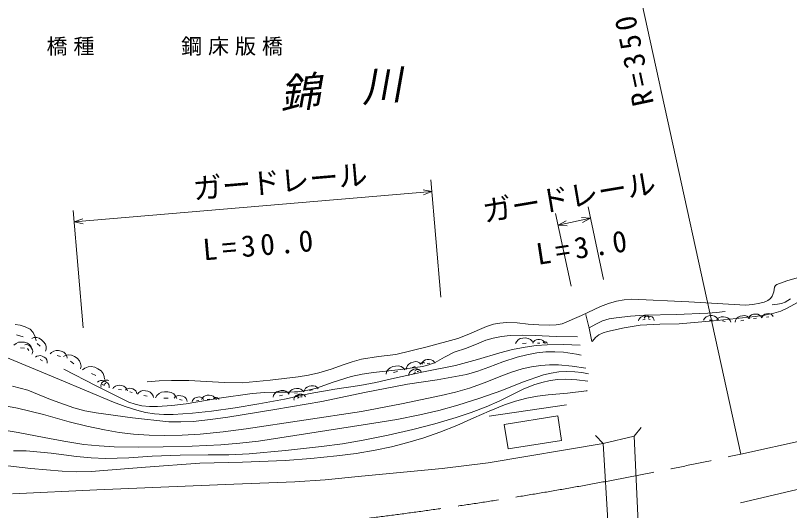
# Model space of a CAD drawing. Units: millimetres, scale not verified. Extents: x 40000 to 680000, y 20000 to 380000.
# Drawn here: x 138367 to 204654, y 277997 to 320422 of the extents above; entities that cross this region are included whole.
import ezdxf
from ezdxf.enums import TextEntityAlignment as Align

# ---------------------------------------------------------------- set-up
doc = ezdxf.new("R2010")
doc.units = ezdxf.units.MM
doc.header["$LTSCALE"] = 1000
doc.linetypes.add('CHAIN', pattern=[18.5, 12, -1.5, 3.5, -1.5])
doc.layers.add('S-BGD', color=7, linetype='Continuous', lineweight=13)
doc.styles.add('ＭＳ ゴシック', font='')
doc.styles.get('ＭＳ ゴシック').set_extended_font_data('MS Gothic')

msp = doc.modelspace()

# ---------------------------------------------------------------- linework, layer by layer
at = {"layer": 'S-BGD'}
for p, q in [((200498, 282836), (192006, 321518)), ((173948, 306334), (174806, 296278)), ((143402, 302724), (174033, 305337)), ((173268, 305488), (174033, 305337)), ((174033, 305337), (173304, 305061)), ((144175, 293665), (143317, 303720)), ((187412, 304033), (188736, 297808)), ((143402, 302724), (144131, 303001)), ((185946, 297214), (184622, 303440)), ((184830, 302461), (187620, 303055)), ((186841, 303110), (187620, 303055)), ((187620, 303055), (186931, 302690)), ((144167, 302573), (143402, 302724)), ((184830, 302461), (185519, 302827)), ((185608, 302407), (184830, 302461)), ((204432, 297686), (203572, 297373)), ((205305, 297940), (204432, 297686)), ((203377, 297147), (203303, 296751)), ((203453, 297282), (203377, 297147)), ((203572, 297373), (203453, 297282)), ((203169, 296374), (203014, 296171)), ((203303, 296751), (203169, 296374)), ((189156, 295739), (188474, 295476)), ((189848, 295941), (189156, 295739)), ((190493, 296061), (189848, 295941)), ((191138, 296120), (190493, 296061)), ((196020, 295894), (191138, 296120)), ((200895, 295607), (196020, 295894)), ((201503, 295653), (200895, 295607)), ((202109, 295761), (201503, 295653)), ((202479, 295858), (202109, 295761)), ((202810, 296006), (202479, 295858)), ((203014, 296171), (202810, 296006)), ((203406, 295650), (203174, 295635)), ((203626, 295673), (203406, 295650)), ((203965, 295741), (203626, 295673)), ((204277, 295864), (203965, 295741)), ((204729, 296146), (204277, 295864)), ((205335, 295818), (204464, 295330)), ((188474, 295476), (186841, 294712)), ((198404, 294971), (199147, 295052)), ((203901, 295088), (203318, 294902)), ((204464, 295330), (203901, 295088)), ((186841, 294712), (185178, 294003)), ((187206, 294782), (187201, 294801)), ((187211, 294762), (187206, 294782)), ((187501, 293627), (187211, 294762)), ((188647, 294244), (189220, 294411)), ((189220, 294411), (189821, 294523)), ((189821, 294523), (191028, 294659)), ((191028, 294659), (192244, 294736)), ((191735, 294251), (191756, 294362)), ((191756, 294362), (191830, 294483)), ((191830, 294483), (191916, 294570)), ((191916, 294570), (192043, 294630)), ((192043, 294630), (192180, 294668)), ((192281, 294402), (192099, 294352)), ((192180, 294668), (192329, 294685)), ((192197, 294494), (192264, 294576)), ((192244, 294736), (194947, 294787)), ((192264, 294576), (192379, 294642)), ((192329, 294685), (192455, 294654)), ((192379, 294642), (192489, 294675)), ((192455, 294654), (192567, 294587)), ((192489, 294675), (192620, 294666)), ((192712, 294373), (192540, 294413)), ((192567, 294587), (192644, 294503)), ((192620, 294666), (192749, 294636)), ((192749, 294636), (192879, 294583)), ((192879, 294583), (192969, 294501)), ((192969, 294501), (193030, 294396)), ((193030, 294396), (193056, 294292)), ((194947, 294787), (197660, 294899)), ((197301, 294319), (197368, 294455)), ((197368, 294455), (197507, 294584)), ((197507, 294584), (197649, 294666)), ((197649, 294666), (197835, 294698)), ((197660, 294899), (198404, 294971)), ((198059, 294319), (197806, 294319)), ((197835, 294698), (198024, 294698)), ((198024, 294698), (198223, 294666)), ((198223, 294666), (198374, 294581)), ((198374, 294581), (198494, 294455)), ((198416, 294331), (198501, 294451)), ((201718, 294613), (198449, 294274)), ((198494, 294455), (198564, 294319)), ((198501, 294451), (198655, 294553)), ((198655, 294553), (198805, 294609)), ((198805, 294609), (198988, 294609)), ((198988, 294609), (199170, 294579)), ((199170, 294579), (199356, 294517)), ((199356, 294517), (199488, 294411)), ((199488, 294411), (199583, 294270)), ((200019, 294293), (200127, 294456)), ((200127, 294456), (200250, 294572)), ((200250, 294572), (200428, 294648)), ((200428, 294648), (200618, 294694)), ((200743, 294323), (200491, 294263)), ((200618, 294694), (200824, 294710)), ((200824, 294710), (200996, 294661)), ((200996, 294661), (201146, 294564)), ((201116, 294423), (201166, 294553)), ((201146, 294564), (201248, 294445)), ((201166, 294553), (201284, 294684)), ((201284, 294684), (201408, 294770)), ((201408, 294770), (201576, 294814)), ((201576, 294814), (201751, 294829)), ((201813, 294484), (201581, 294464)), ((202533, 294730), (201718, 294613)), ((201751, 294829), (201936, 294816)), ((201936, 294816), (202082, 294750)), ((202082, 294750), (202203, 294644)), ((202203, 294644), (202277, 294524)), ((202294, 294526), (202333, 294634)), ((202333, 294634), (202428, 294744)), ((202428, 294744), (202530, 294817)), ((202530, 294817), (202669, 294856)), ((203318, 294902), (202533, 294730)), ((202669, 294856), (202813, 294871)), ((202869, 294586), (202677, 294566)), ((202813, 294871), (202966, 294863)), ((202966, 294863), (203088, 294811)), ((203088, 294811), (203190, 294724)), ((203190, 294724), (203253, 294627)), ((138349, 293927), (138780, 293870)), ((138780, 293870), (139197, 293741)), ((139197, 293741), (139613, 293537)), ((178707, 293769), (178105, 293518)), ((179315, 293958), (178707, 293769)), ((179860, 294057), (179315, 293958)), ((180417, 294098), (179860, 294057)), ((181344, 294070), (180417, 294098)), ((182271, 293980), (181344, 294070)), ((183197, 293897), (182271, 293980)), ((184123, 293874), (183197, 293897)), ((184660, 293910), (184123, 293874)), ((185178, 294003), (184660, 293910)), ((187494, 293656), (188060, 293979)), ((188060, 293979), (188647, 294244)), ((191877, 293887), (190482, 293646)), ((193550, 293974), (191877, 293887)), ((195217, 294000), (193550, 293974)), ((198449, 294274), (195217, 294000)), ((199143, 294210), (198901, 294250)), ((199583, 294270), (199628, 294129)), ((199986, 294142), (200019, 294293)), ((139016, 292884), (138460, 293056)), ((139613, 293537), (139888, 293246)), ((139888, 293246), (140066, 292887)), ((177189, 293105), (176250, 292748)), ((178105, 293518), (177189, 293105)), ((179995, 292915), (180734, 292994)), ((180734, 292994), (181795, 293029)), ((181795, 293029), (182862, 293003)), ((182862, 293003), (184675, 292920)), ((187733, 292475), (187501, 293627)), ((188338, 293056), (188041, 292818)), ((188683, 293223), (188338, 293056)), ((189060, 293338), (188683, 293223)), ((190482, 293646), (189060, 293338)), ((138435, 292325), (138632, 292416)), ((138632, 292416), (138882, 292436)), ((138882, 292436), (139132, 292413)), ((139132, 292413), (139390, 292347)), ((139390, 292347), (139580, 292217)), ((139770, 292751), (139951, 292817)), ((139951, 292817), (140192, 292814)), ((140066, 292887), (140127, 292541)), ((140192, 292814), (140395, 292764)), ((140395, 292764), (140594, 292630)), ((140594, 292630), (140769, 292463)), ((140769, 292463), (140924, 292259)), ((176250, 292748), (173612, 292031)), ((176989, 291920), (178036, 292346)), ((178036, 292346), (178646, 292590)), ((178646, 292590), (179276, 292777)), ((179276, 292777), (179995, 292915)), ((181191, 292299), (181265, 292465)), ((181265, 292465), (181426, 292626)), ((181426, 292626), (181593, 292730)), ((181593, 292730), (181816, 292775)), ((182100, 292330), (181797, 292320)), ((181816, 292775), (182043, 292783)), ((182043, 292783), (182283, 292753)), ((182283, 292753), (182468, 292657)), ((182468, 292657), (182617, 292510)), ((182617, 292510), (182706, 292350)), ((182676, 292349), (182729, 292458)), ((182729, 292458), (182840, 292562)), ((182840, 292562), (182953, 292627)), ((182953, 292627), (183102, 292652)), ((183282, 292349), (183080, 292349)), ((183102, 292652), (183254, 292652)), ((183254, 292652), (183413, 292627)), ((183413, 292627), (183534, 292559)), ((183534, 292559), (183630, 292458)), ((183558, 292358), (183582, 292394)), ((183582, 292394), (183626, 292425)), ((183626, 292425), (183669, 292442)), ((183630, 292458), (183685, 292349)), ((183669, 292442), (183723, 292443)), ((183770, 292328), (183700, 292338)), ((183723, 292443), (183776, 292436)), ((183776, 292436), (183830, 292419)), ((183830, 292419), (183869, 292389)), ((183869, 292389), (183898, 292349)), ((183898, 292349), (183912, 292308)), ((184675, 292920), (186489, 292875)), ((187753, 292498), (187733, 292475)), ((187772, 292521), (187753, 292498)), ((188041, 292818), (187772, 292521)), ((138236, 292171), (138435, 292325)), ((139132, 291909), (138799, 291939)), ((139160, 292204), (139279, 292227)), ((139279, 292227), (139428, 292200)), ((139524, 291720), (139403, 291881)), ((139428, 292200), (139549, 292149)), ((139549, 292149), (139659, 292045)), ((139580, 292217), (139723, 292036)), ((139659, 292045), (139749, 291924)), ((139723, 292036), (139799, 291848)), ((139749, 291924), (139825, 291781)), ((139825, 291781), (139843, 291643)), ((140467, 292084), (140235, 292306)), ((140924, 292259), (140988, 292047)), ((140987, 291826), (140932, 291640)), ((140988, 292047), (140987, 291826)), ((141653, 291664), (141840, 291719)), ((141840, 291719), (142063, 291703)), ((142063, 291703), (142282, 291650)), ((173612, 292031), (170954, 291371)), ((175931, 291555), (176989, 291920)), ((180927, 291784), (179842, 291502)), ((182026, 292006), (180927, 291784)), ((182957, 292137), (182026, 292006)), ((183892, 292207), (182957, 292137)), ((185310, 292217), (183892, 292207)), ((186721, 292168), (185310, 292217)), ((142137, 289237), (137530, 291148)), ((139820, 291506), (139766, 291396)), ((139843, 291643), (139820, 291506)), ((140084, 291132), (140191, 291214)), ((140191, 291214), (140354, 291262)), ((140354, 291262), (140500, 291270)), ((140500, 291270), (140662, 291221)), ((140662, 291221), (140813, 291145)), ((140813, 291145), (140960, 291041)), ((140960, 291041), (141047, 290912)), ((141342, 291415), (141456, 291553)), ((141456, 291553), (141653, 291664)), ((142216, 291203), (141924, 291274)), ((142282, 291650), (142503, 291558)), ((142483, 291208), (142674, 291309)), ((142503, 291558), (142653, 291417)), ((142653, 291417), (142757, 291238)), ((142674, 291309), (142944, 291343)), ((142757, 291238), (142799, 291062)), ((142944, 291343), (143177, 291319)), ((143177, 291319), (143420, 291199)), ((143420, 291199), (143640, 291040)), ((143640, 291040), (143844, 290836)), ((169466, 291193), (167988, 290955)), ((170954, 291371), (169466, 291193)), ((174303, 290685), (175103, 291147)), ((175103, 291147), (175931, 291555)), ((179842, 291502), (177947, 290940)), ((180105, 290734), (181320, 291129)), ((181320, 291129), (182161, 291344)), ((182161, 291344), (183019, 291501)), ((183019, 291501), (183788, 291583)), ((183788, 291583), (184569, 291606)), ((184569, 291606), (185298, 291566)), ((185298, 291566), (186028, 291466)), ((186028, 291466), (186421, 291394)), ((186421, 291394), (186823, 291316)), ((140690, 290829), (140488, 290930)), ((141047, 290912), (141092, 290763)), ((141092, 290763), (141093, 290627)), ((143362, 290571), (143069, 290783)), ((143844, 290836), (143948, 290610)), ((143981, 290363), (143947, 290147)), ((143948, 290610), (143981, 290363)), ((144591, 290311), (144854, 290342)), ((144854, 290342), (145150, 290269)), ((166421, 290492), (165399, 290115)), ((167197, 290753), (166421, 290492)), ((167988, 290955), (167197, 290753)), ((170676, 290328), (170919, 290381)), ((170919, 290381), (171182, 290396)), ((171120, 290049), (173233, 290341)), ((171182, 290396), (171400, 290330)), ((171845, 290239), (171938, 290419)), ((171938, 290419), (172050, 290552)), ((172050, 290552), (172225, 290651)), ((172225, 290651), (172414, 290719)), ((172585, 290352), (172333, 290262)), ((172414, 290719), (172625, 290759)), ((172625, 290759), (172807, 290728)), ((172807, 290728), (172972, 290645)), ((172972, 290645), (173090, 290534)), ((173033, 290516), (173041, 290559)), ((173041, 290559), (173069, 290606)), ((173069, 290606), (173102, 290641)), ((173102, 290641), (173152, 290664)), ((173152, 290664), (173205, 290680)), ((173245, 290576), (173174, 290556)), ((173180, 290583), (173233, 290705)), ((173205, 290680), (173263, 290687)), ((173233, 290705), (173350, 290824)), ((173233, 290341), (173775, 290483)), ((173263, 290687), (173312, 290675)), ((176037, 290437), (173303, 289894)), ((173312, 290675), (173356, 290649)), ((173350, 290824), (173472, 290902)), ((173356, 290649), (173386, 290617)), ((173472, 290902), (173634, 290938)), ((173847, 290613), (173624, 290603)), ((173634, 290938), (173801, 290945)), ((173775, 290483), (174303, 290685)), ((173801, 290945), (173977, 290925)), ((173977, 290925), (174114, 290856)), ((174114, 290856), (174224, 290750)), ((174224, 290750), (174291, 290633)), ((177947, 290940), (176037, 290437)), ((178916, 290285), (180105, 290734)), ((183347, 290432), (182554, 290313)), ((184105, 290485), (183347, 290432)), ((184863, 290478), (184105, 290485)), ((186035, 290373), (184863, 290478)), ((187206, 290209), (186035, 290373)), ((142515, 290111), (145279, 288669)), ((144118, 290050), (144303, 290209)), ((144303, 290209), (144591, 290311)), ((145239, 289565), (144865, 289727)), ((145150, 290269), (145430, 290148)), ((145430, 290148), (145704, 289974)), ((145704, 289974), (145874, 289751)), ((145874, 289751), (145971, 289487)), ((164350, 289793), (163466, 289596)), ((165399, 290115), (164350, 289793)), ((167119, 289493), (168060, 289685)), ((168060, 289685), (169022, 289820)), ((169022, 289820), (171120, 290049)), ((170100, 289694), (170146, 289886)), ((170146, 289886), (170288, 290091)), ((170288, 290091), (170447, 290236)), ((170447, 290236), (170676, 290328)), ((173303, 289894), (170570, 289291)), ((171069, 289906), (170746, 289835)), ((171400, 290330), (171589, 290202)), ((171589, 290202), (171716, 290047)), ((171828, 290080), (171845, 290239)), ((172060, 289558), (172062, 289685)), ((172062, 289685), (172120, 289833)), ((172120, 289833), (172199, 289947)), ((172199, 289947), (172329, 290038)), ((172329, 290038), (172473, 290106)), ((172636, 289830), (172444, 289740)), ((172473, 290106), (172635, 290153)), ((172553, 289929), (172587, 289986)), ((172587, 289986), (172653, 290038)), ((172635, 290153), (172781, 290143)), ((172653, 290038), (172719, 290068)), ((172719, 290068), (172802, 290075)), ((172886, 289899), (172775, 289909)), ((172781, 290143), (172918, 290090)), ((172802, 290075), (172886, 290067)), ((172886, 290067), (172972, 290045)), ((172918, 290090), (173019, 290012)), ((172972, 290045), (173035, 290002)), ((173035, 290002), (173083, 289941)), ((173083, 289941), (173108, 289879)), ((176987, 289652), (177959, 289939)), ((177959, 289939), (178916, 290285)), ((180844, 289848), (179939, 289504)), ((181771, 290136), (180844, 289848)), ((182554, 290313), (181771, 290136)), ((183587, 289620), (184235, 289775)), ((184235, 289775), (184906, 289874)), ((184906, 289874), (185587, 289909)), ((185587, 289909), (186269, 289883)), ((186269, 289883), (186863, 289815)), ((186863, 289815), (187450, 289721)), ((146762, 287295), (142137, 289237)), ((145386, 289011), (145493, 289093)), ((145493, 289093), (145656, 289141)), ((145656, 289141), (145802, 289150)), ((145802, 289150), (145964, 289100)), ((145824, 289005), (145922, 289088)), ((145922, 289088), (146040, 289159)), ((145964, 289100), (146115, 289025)), ((145971, 289487), (145986, 289242)), ((146040, 289159), (146156, 289182)), ((146115, 289025), (146262, 288920)), ((146156, 289182), (146274, 289169)), ((146274, 289169), (146370, 289129)), ((150683, 289106), (149631, 289020)), ((151738, 289153), (150683, 289106)), ((153225, 289138), (151738, 289153)), ((154714, 289063), (153225, 289138)), ((156254, 288976), (154714, 289063)), ((160178, 289175), (157781, 288950)), ((162569, 289459), (160178, 289175)), ((163466, 289596), (162569, 289459)), ((165576, 289008), (167119, 289493)), ((170570, 289291), (169218, 288977)), ((171936, 288821), (174469, 289207)), ((174469, 289207), (176987, 289652)), ((179939, 289504), (178599, 288958)), ((181794, 288986), (183587, 289620)), ((184143, 289132), (183437, 288974)), ((184808, 289221), (184143, 289132)), ((185466, 289248), (184808, 289221)), ((186431, 289194), (185466, 289248)), ((187396, 289079), (186431, 289194)), ((138103, 288667), (139412, 288312)), ((145279, 288669), (148085, 287274)), ((145688, 288673), (145703, 288801)), ((145713, 288573), (145688, 288673)), ((145703, 288801), (145741, 288907)), ((145741, 288907), (145824, 289005)), ((145992, 288708), (145790, 288809)), ((146107, 288907), (145976, 288795)), ((146262, 288920), (146349, 288791)), ((146349, 288791), (146394, 288642)), ((146394, 288642), (146396, 288506)), ((146691, 288417), (146773, 288545)), ((146773, 288545), (146928, 288658)), ((146928, 288658), (147080, 288723)), ((147080, 288723), (147270, 288732)), ((147448, 288326), (147196, 288357)), ((147270, 288732), (147459, 288709)), ((147459, 288709), (147654, 288654)), ((147654, 288654), (147795, 288550)), ((147789, 288301), (147872, 288388)), ((147795, 288550), (147900, 288410)), ((147872, 288388), (148009, 288453)), ((147900, 288410), (147953, 288266)), ((148009, 288453), (148137, 288482)), ((148137, 288482), (148286, 288461)), ((148286, 288461), (148430, 288415)), ((148430, 288415), (148573, 288344)), ((157781, 288950), (156254, 288976)), ((161931, 288265), (162060, 288370)), ((162060, 288370), (162241, 288432)), ((162241, 288432), (162430, 288462)), ((162430, 288462), (162634, 288462)), ((162634, 288462), (162799, 288401)), ((162799, 288401), (162939, 288294)), ((163108, 288321), (163216, 288473)), ((163216, 288473), (163336, 288580)), ((163336, 288580), (163508, 288647)), ((163395, 288301), (164061, 288468)), ((163508, 288647), (163690, 288685)), ((165719, 288404), (163596, 288025)), ((163690, 288685), (163887, 288695)), ((163887, 288695), (164050, 288643)), ((164050, 288643), (164190, 288546)), ((164061, 288468), (165576, 289008)), ((164190, 288546), (164284, 288430)), ((167854, 288722), (165719, 288404)), ((169218, 288977), (167854, 288722)), ((168261, 288108), (171936, 288821)), ((177240, 288469), (176038, 288137)), ((178599, 288958), (177240, 288469)), ((180021, 288293), (181794, 288986)), ((181858, 288392), (180996, 287972)), ((182746, 288758), (181858, 288392)), ((183437, 288974), (182746, 288758)), ((139412, 288312), (141379, 287520)), ((148365, 288119), (148173, 288180)), ((148573, 288344), (148668, 288243)), ((148668, 288243), (148729, 288118)), ((148729, 288118), (148749, 287998)), ((148825, 287978), (148929, 288108)), ((148929, 288108), (149110, 288215)), ((149110, 288215), (149283, 288269)), ((149283, 288269), (149492, 288259)), ((149643, 287796), (149370, 287856)), ((149492, 288259), (149696, 288213)), ((149696, 288213), (149903, 288131)), ((149903, 288131), (150047, 288003)), ((150047, 288003), (150146, 287838)), ((150146, 287838), (150188, 287675)), ((150358, 287654), (150459, 287846)), ((150459, 287846), (150664, 288027)), ((150664, 288027), (150872, 288140)), ((150872, 288140), (151142, 288178)), ((151142, 288178), (151414, 288170)), ((151414, 288170), (151699, 288117)), ((151699, 288117), (151914, 287988)), ((151914, 287988), (152082, 287801)), ((151964, 287634), (152055, 287738)), ((152055, 287738), (152209, 287819)), ((152082, 287801), (152176, 287603)), ((152209, 287819), (152353, 287857)), ((152353, 287857), (152525, 287840)), ((152525, 287840), (152691, 287794)), ((152691, 287794), (152859, 287719)), ((152859, 287719), (152972, 287607)), ((153706, 287639), (153842, 287692)), ((153842, 287692), (153986, 287723)), ((153986, 287723), (154142, 287730)), ((154142, 287730), (154271, 287690)), ((154271, 287690), (154383, 287613)), ((154366, 287630), (154489, 287755)), ((154489, 287755), (154616, 287836)), ((154616, 287836), (154786, 287872)), ((154786, 287872), (154960, 287880)), ((154960, 287880), (155145, 287859)), ((155145, 287859), (155287, 287787)), ((155287, 287787), (155403, 287675)), ((155805, 287614), (158643, 288038)), ((158643, 288038), (159728, 288115)), ((159728, 288115), (160816, 288130)), ((160426, 287719), (160471, 287879)), ((160471, 287879), (160595, 288046)), ((160595, 288046), (160732, 288163)), ((160732, 288163), (160927, 288234)), ((160816, 288130), (161773, 288132)), ((160927, 288234), (161131, 288272)), ((161244, 287870), (160972, 287820)), ((161131, 288272), (161352, 288278)), ((161352, 288278), (161533, 288216)), ((163596, 288025), (161412, 287548)), ((161533, 288216), (161688, 288104)), ((161688, 288104), (161790, 287971)), ((161768, 287968), (161813, 288114)), ((161773, 288132), (162727, 288195)), ((161813, 288114), (161931, 288265)), ((162254, 287683), (162307, 287774)), ((162526, 288089), (162273, 288048)), ((162307, 287774), (162401, 287852)), ((162401, 287852), (162507, 287912)), ((162484, 287754), (162522, 287830)), ((162507, 287912), (162629, 287958)), ((162648, 287711), (162507, 287630)), ((162522, 287830), (162599, 287903)), ((162599, 287903), (162679, 287949)), ((162629, 287958), (162741, 287959)), ((162679, 287949), (162783, 287966)), ((162727, 288195), (163395, 288301)), ((162741, 287959), (162849, 287927)), ((162909, 287754), (162767, 287754)), ((162783, 287966), (162889, 287966)), ((162849, 287927), (162931, 287873)), ((162889, 287966), (163000, 287949)), ((162939, 288294), (163031, 288170)), ((163000, 287949), (163085, 287901)), ((163072, 288177), (163108, 288321)), ((163085, 287901), (163152, 287830)), ((163152, 287830), (163191, 287754)), ((163799, 288329), (163557, 288278)), ((164604, 287336), (168261, 288108)), ((174820, 287863), (171415, 287150)), ((176038, 288137), (174820, 287863)), ((178146, 287628), (180021, 288293)), ((180996, 287972), (179848, 287408)), ((182164, 287617), (183076, 287797)), ((183076, 287797), (183997, 287917)), ((183997, 287917), (185641, 288060)), ((185641, 288060), (187268, 288261)), ((187268, 288261), (187298, 288266)), ((187298, 288266), (187327, 288270)), ((141379, 287520), (143361, 286789)), ((147749, 286914), (146762, 287295)), ((148085, 287274), (148624, 287099)), ((148624, 287099), (149176, 286982)), ((151449, 287623), (151086, 287633)), ((151753, 286989), (152975, 287130)), ((152631, 287453), (152409, 287513)), ((152972, 287607), (153047, 287468)), ((152975, 287130), (155805, 287614)), ((153047, 287468), (153075, 287332)), ((153498, 287319), (153526, 287433)), ((153526, 287433), (153611, 287553)), ((153611, 287553), (153706, 287639)), ((154073, 287440), (153881, 287400)), ((154311, 287503), (154366, 287630)), ((154383, 287613), (154457, 287521)), ((155008, 287533), (154775, 287523)), ((155334, 287558), (155363, 287604)), ((155363, 287604), (155418, 287645)), ((155403, 287675), (155472, 287553)), ((155418, 287645), (155472, 287669)), ((155472, 287669), (155541, 287673)), ((155606, 287528), (155515, 287538)), ((155541, 287673), (155609, 287665)), ((155609, 287665), (155679, 287646)), ((155679, 287646), (155730, 287609)), ((155730, 287609), (155769, 287559)), ((155769, 287559), (155788, 287507)), ((159214, 287129), (157182, 286790)), ((161412, 287548), (159214, 287129)), ((160590, 286641), (164604, 287336)), ((162218, 287566), (162254, 287683)), ((162224, 287469), (162218, 287566)), ((171415, 287150), (168001, 286497)), ((176243, 287017), (178146, 287628)), ((179848, 287408), (178667, 286894)), ((178925, 286523), (180254, 287049)), ((178939, 286073), (185561, 287043)), ((180254, 287049), (181196, 287361)), ((181196, 287361), (182164, 287617)), ((138531, 286773), (137442, 286964)), ((140760, 286216), (138531, 286773)), ((143361, 286789), (144313, 286544)), ((144313, 286544), (145281, 286357)), ((148747, 286592), (147749, 286914)), ((149508, 286405), (148747, 286592)), ((149176, 286982), (149840, 286915)), ((150278, 286278), (149508, 286405)), ((149840, 286915), (150524, 286907)), ((150524, 286907), (151753, 286989)), ((155148, 286512), (153525, 286337)), ((157182, 286790), (155148, 286512)), ((156547, 286002), (160590, 286641)), ((168001, 286497), (163075, 285728)), ((173005, 286197), (174632, 286578)), ((174632, 286578), (176243, 287017)), ((177400, 286405), (176102, 285968)), ((178667, 286894), (177400, 286405)), ((177620, 285941), (178925, 286523)), ((142966, 285603), (140760, 286216)), ((145281, 286357), (148394, 285944)), ((148394, 285944), (151495, 285593)), ((151080, 286219), (150278, 286278)), ((151879, 286220), (151080, 286219)), ((153525, 286337), (151879, 286220)), ((153594, 285637), (155066, 285789)), ((155066, 285789), (156547, 286002)), ((163075, 285728), (158128, 285006)), ((169053, 285482), (171035, 285810)), ((171035, 285810), (173005, 286197)), ((176102, 285968), (174267, 285432)), ((176176, 285298), (177620, 285941)), ((180220, 285382), (184801, 286112)), ((184801, 286112), (185136, 284009)), ((136276, 285053), (138583, 284676)), ((144468, 285223), (142966, 285603)), ((145982, 284903), (144468, 285223)), ((151495, 285593), (152539, 285585)), ((152539, 285585), (153594, 285637)), ((164108, 284724), (169053, 285482)), ((174267, 285432), (172409, 284951)), ((174718, 284714), (176176, 285298)), ((180556, 283278), (180220, 285382)), ((191339, 284377), (191964, 285120)), ((138583, 284676), (140832, 284247)), ((147233, 284697), (145982, 284903)), ((148483, 284552), (147233, 284697)), ((149808, 284461), (148483, 284552)), ((151137, 284430), (149808, 284461)), ((152656, 284460), (151137, 284430)), ((154174, 284551), (152656, 284460)), ((156155, 284749), (154174, 284551)), ((158128, 285006), (156155, 284749)), ((159178, 283955), (164108, 284724)), ((170277, 284459), (168134, 284025)), ((172409, 284951), (170277, 284459)), ((173350, 284237), (174718, 284714)), ((188030, 284431), (188700, 283748)), ((188700, 283748), (191339, 284377)), ((191695, 276946), (191339, 284377)), ((140832, 284247), (142521, 283929)), ((142521, 283929), (144225, 283669)), ((155961, 283621), (157572, 283758)), ((157572, 283758), (159178, 283955)), ((166362, 283726), (164579, 283486)), ((168134, 284025), (166362, 283726)), ((170569, 283462), (171963, 283818)), ((171963, 283818), (173350, 284237)), ((178837, 282086), (188700, 283748)), ((185136, 284009), (180556, 283278)), ((188700, 283748), (189136, 276651)), ((139286, 283110), (138191, 283116)), ((141437, 282903), (139286, 283110)), ((144225, 283669), (145523, 283532)), ((145523, 283532), (146828, 283454)), ((146828, 283454), (148919, 283425)), ((148919, 283425), (151025, 283456)), ((151025, 283456), (153496, 283508)), ((153496, 283508), (155961, 283621)), ((161488, 283145), (158382, 282864)), ((164579, 283486), (161488, 283145)), ((167529, 282890), (169169, 283168)), ((169169, 283168), (170569, 283462)), ((143594, 282635), (141437, 282903)), ((144838, 282520), (143594, 282635)), ((146083, 282466), (144838, 282520)), ((148076, 282527), (146083, 282466)), ((150072, 282649), (148076, 282527)), ((152467, 282735), (150072, 282649)), ((154866, 282760), (152467, 282735)), ((156626, 282782), (154866, 282760)), ((158382, 282864), (156626, 282782)), ((161458, 282298), (163664, 282454)), ((163664, 282454), (165879, 282671)), ((165879, 282671), (167529, 282890)), ((136933, 281899), (139694, 281593)), ((144835, 281335), (149501, 281727)), ((149501, 281727), (154168, 282060)), ((154168, 282060), (157813, 282149)), ((157813, 282149), (161458, 282298)), ((174917, 281589), (178837, 282086)), ((139694, 281593), (142367, 281357)), ((142367, 281357), (143596, 281316)), ((143596, 281316), (144835, 281335)), ((167993, 280956), (174917, 281589)), ((157078, 280261), (162287, 280459)), ((162287, 280459), (164892, 280633)), ((164892, 280633), (167993, 280956)), ((209799, 280854), (200462, 278666)), ((138119, 279442), (145339, 279765)), ((145339, 279765), (150821, 280013)), ((150821, 280013), (157078, 280261))]:
    msp.add_line(p, q, dxfattribs=at)
at = {"layer": 'S-BGD', "linetype": 'CHAIN'}
msp.add_line((200498, 282836), (229727, 289324), dxfattribs=at)
msp.add_arc((125143, 624628), 350000, 276.19185, 282.43318, dxfattribs=at)

# ---------------------------------------------------------------- texts
at = {"layer": 'S-BGD', "style": 'ＭＳ ゴシック', "oblique": 15}
msp.add_text('錦\u3000川', height=2566, rotation=4.9, dxfattribs=at).set_placement((161150, 311631), align=Align.BOTTOM_LEFT)
at = {"layer": 'S-BGD', "style": 'ＭＳ ゴシック'}
for rotation, p in [(4.9, (153683, 304103)), (9.6, (178628, 302167))]:
    msp.add_text('ガードレール', height=1833, rotation=rotation, dxfattribs=at).set_placement(p, align=Align.BOTTOM_LEFT)
at = {"layer": 'S-BGD', "char_height": 1833, "attachment_point": 7, "style": 'ＭＳ ゴシック'}
for s, insert, rotation in [('\\T1.32;R=350', (193076, 312892), 102), ('\\T1.32;L=30.0', (154489, 299400), 4.9), ('\\T1.32;L=3.0', (183113, 299018), 8.7)]:
    msp.add_mtext(s, dxfattribs=dict(at, insert=insert, rotation=rotation))
at = {"layer": 'S-BGD', "insert": (141028, 316985), "char_height": 1320, "attachment_point": 7, "style": 'ＭＳ ゴシック'}
msp.add_mtext('\\T1.28;橋種\u3000\u3000\u3000鋼床版橋', dxfattribs=at)

doc.saveas('drawing.dxf')
